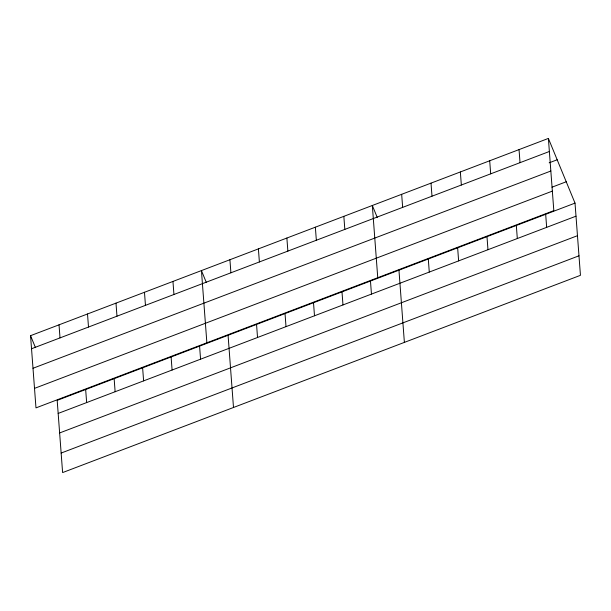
<?xml version="1.0" encoding="UTF-8"?>
<svg xmlns="http://www.w3.org/2000/svg" width="611" height="611" viewBox="0 0 611 611"><rect width="100%" height="100%" fill="white"/><g stroke="black" fill="none" stroke-linecap="round" stroke-linejoin="round"><path stroke-width="0.92" d="M548.388 138.422L553.818 210.635L35.98 407.888L30.55 335.676L548.388 138.422L575.02 203.112L580.45 275.324L62.612 472.578L57.182 400.365L575.02 203.112M31.535 348.744L549.373 151.49M549.174 162.824L557.179 159.769M33.002 368.265L550.839 171.011M552.008 187.187L566.229 181.765M34.514 388.375L552.352 191.121M58.16 413.433L576.005 216.179M59.634 432.947L577.471 235.693M61.146 453.057L578.984 255.803M377.247 217.447L372.328 205.495L377.751 277.7M206.358 282.542L201.439 270.589L206.869 342.794M30.55 335.676L35.469 347.636M545.676 214.285L546.662 227.353M519.045 149.603L520.03 162.671M516.333 225.467L517.311 238.534M489.701 160.785L490.686 173.845M486.99 236.64L487.968 249.708M460.358 171.958L461.343 185.026M457.647 247.822L458.624 260.889M431.015 183.14L431.992 196.2M428.296 259.003L429.281 272.063M401.671 194.313L402.649 207.381M398.952 270.177L404.383 342.389M370.472 281.029L371.457 294.09M343.84 216.34L344.825 229.408M341.992 291.875L342.977 304.942M315.36 227.193L316.345 240.253M313.512 302.728L314.497 315.788M286.88 238.038L287.865 251.106M285.031 313.573L286.009 326.641M258.4 248.891L259.385 261.951M256.551 324.418L257.529 337.486M229.919 259.736L230.905 272.804M228.071 335.271L233.494 407.484M199.583 346.116L200.568 359.184M172.959 281.434L173.936 294.502M171.103 356.969L172.088 370.037M144.479 292.287L145.456 305.347M142.623 367.814L143.608 380.882M115.991 303.132L116.976 316.2M114.142 378.667L115.128 391.735M87.51 313.978L88.496 327.045M85.662 389.513L86.647 402.58M59.03 324.831L60.015 337.898"/></g></svg>
